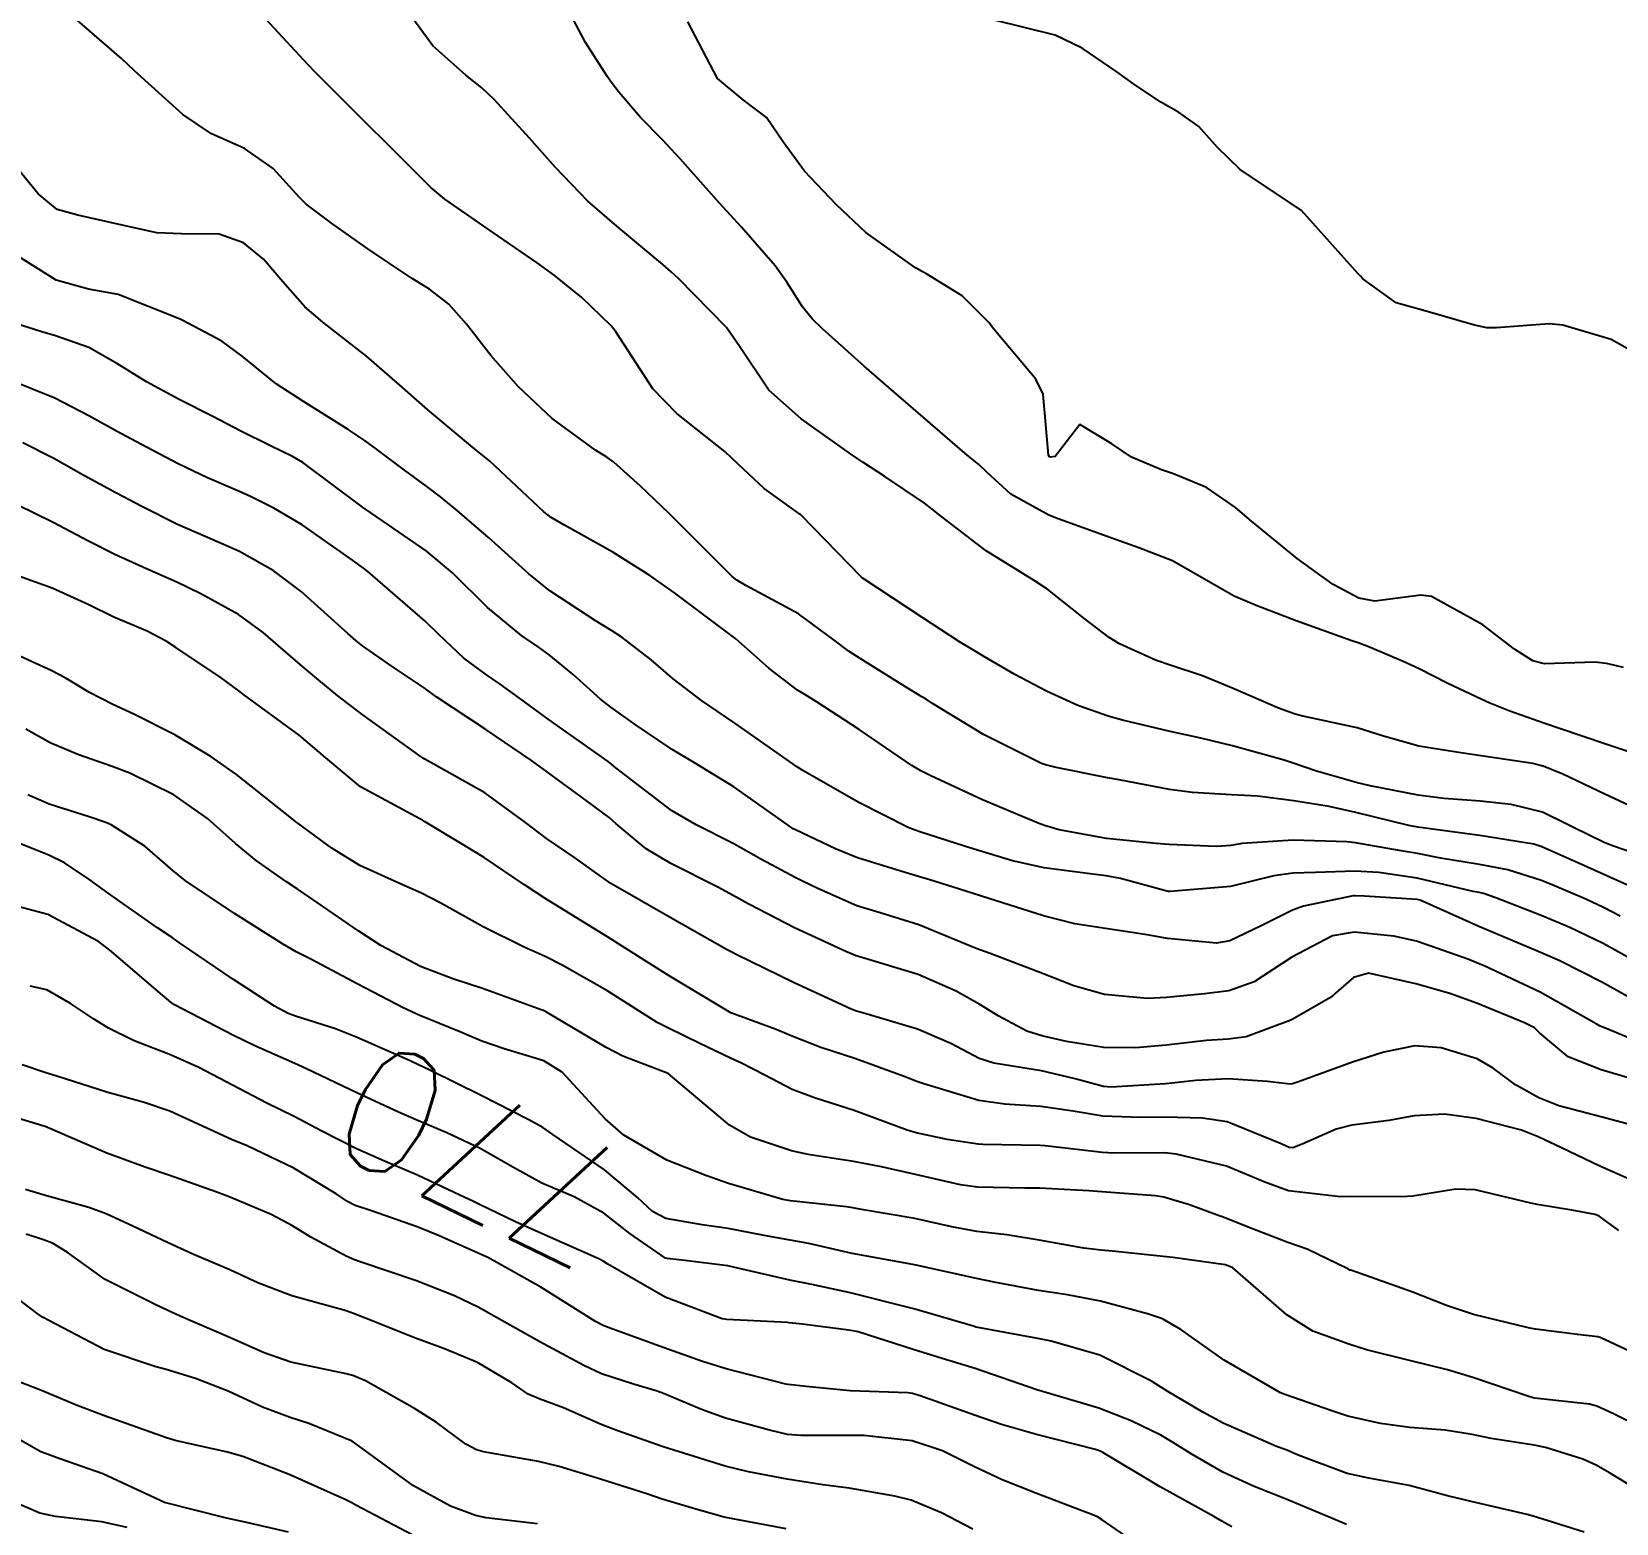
# Model space of a CAD drawing. Header units: metres. Extents: x 318500 to 325275, y 7408834 to 7428799.
# Drawn here: x 323311.1 to 323362, y 7421080.2 to 7421128.1 of the extents above; entities that cross this region are included whole.
import ezdxf
from ezdxf.enums import TextEntityAlignment as Align

# ---------------------------------------------------------------- set-up
doc = ezdxf.new("R2010")
doc.units = ezdxf.units.M
doc.header["$MEASUREMENT"] = 0
for name, color, linetype in [('Cotas', 45, 'Continuous'), ('Curvas de Nivel 1m', 11, 'Continuous'), ('Curvas de Nivel 5m', 15, 'Continuous'), ('Linha Férrea', 20, 'Continuous'), ('Vias Primárias', 230, 'Continuous')]:
    doc.layers.add(name, color=color, linetype=linetype)
doc.styles.add('Style-STANDARD', font='STANDARD.shx')

msp = doc.modelspace()

# ---------------------------------------------------------------- linework, layer by layer
at = {"layer": 'Curvas de Nivel 1m', "flags": 128}
for points, elevation in [([(323363.429, 7421100.212), (323361.618, 7421101.028), (323360.779, 7421101.4), (323359.627, 7421101.922), (323359.368, 7421102.004), (323357.63, 7421102.28), (323357.547, 7421102.291), (323355.634, 7421102.552), (323355.343, 7421102.606), (323353.64, 7421103.027), (323352.783, 7421103.213), (323351.645, 7421103.401), (323350.485, 7421103.544), (323349.648, 7421103.593), (323348.394, 7421103.663), (323347.65, 7421103.759), (323346.03, 7421104.069), (323345.655, 7421104.142), (323344.011, 7421104.466), (323343.661, 7421104.553), (323343.538, 7421104.596), (323341.675, 7421105.531), (323340.035, 7421106.525), (323339.827, 7421106.663), (323339.692, 7421106.745), (323339.168, 7421107.063), (323337.704, 7421107.978), (323337.351, 7421108.2), (323336.866, 7421108.563), (323335.722, 7421109.404), (323334.026, 7421110.315), (323333.738, 7421110.488), (323333.595, 7421110.611), (323331.767, 7421112.429), (323331.564, 7421112.633), (323330.648, 7421113.517), (323329.786, 7421114.285), (323329.567, 7421114.442), (323329.198, 7421114.669), (323327.805, 7421115.687), (323326.723, 7421116.701), (323325.835, 7421117.714), (323325.052, 7421118.722), (323324.485, 7421119.359), (323323.861, 7421119.839), (323323.305, 7421120.189), (323322.43, 7421120.762), (323321.876, 7421121.144), (323320.709, 7421121.961), (323319.897, 7421122.571), (323319.677, 7421122.793), (323318.829, 7421123.726), (323317.915, 7421124.364), (323317.599, 7421124.507), (323316.851, 7421124.836), (323315.929, 7421125.463), (323314.381, 7421126.866), (323313.956, 7421127.26), (323312.061, 7421128.899)], 782), ([(323363.622, 7421101.367), (323361.899, 7421101.956), (323361.628, 7421102.062), (323361.515, 7421102.117), (323361.276, 7421102.235), (323359.642, 7421103.03), (323358.639, 7421103.281), (323357.646, 7421103.389), (323356.472, 7421103.477), (323355.649, 7421103.579), (323354.108, 7421103.878), (323353.655, 7421103.988), (323352.346, 7421104.36), (323351.663, 7421104.593), (323351.338, 7421104.7), (323349.672, 7421105.167), (323348.664, 7421105.417), (323347.678, 7421105.625), (323346.139, 7421105.987), (323345.685, 7421106.117), (323344.709, 7421106.46), (323343.694, 7421106.92), (323342.677, 7421107.462), (323341.705, 7421108.027), (323341.408, 7421108.206), (323340.899, 7421108.512), (323339.721, 7421109.282), (323337.806, 7421110.549), (323337.741, 7421110.598), (323335.813, 7421112.579), (323335.789, 7421112.598), (323335.77, 7421112.612), (323334.622, 7421113.441), (323333.786, 7421114.221), (323333.361, 7421114.614), (323331.808, 7421115.849), (323331.043, 7421116.642), (323329.847, 7421118.47), (323329.704, 7421118.662), (323328.755, 7421119.573), (323327.866, 7421120.299), (323327.323, 7421120.695), (323325.885, 7421121.679), (323324.352, 7421122.733), (323323.906, 7421123.115), (323322.257, 7421124.765), (323322.084, 7421124.92), (323321.933, 7421125.068), (323320.218, 7421126.787), (323319.954, 7421127.064), (323318.326, 7421128.815)], 783), ([(323362.775, 7421103.086), (323361.651, 7421103.617), (323360.297, 7421104.25), (323359.664, 7421104.513), (323359.331, 7421104.599), (323357.668, 7421104.843), (323357.022, 7421104.944), (323355.673, 7421105.15), (323354.528, 7421105.477), (323353.681, 7421105.745), (323351.936, 7421106.116), (323351.687, 7421106.181), (323351.152, 7421106.375), (323349.696, 7421107.01), (323348.712, 7421107.417), (323347.703, 7421107.747), (323347.198, 7421107.921), (323346.043, 7421108.445), (323345.713, 7421108.645), (323344.938, 7421109.241), (323343.736, 7421110.192), (323343.3, 7421110.477), (323341.754, 7421111.434), (323340.328, 7421112.522), (323340.024, 7421112.778), (323339.774, 7421112.965), (323338.502, 7421113.824), (323337.787, 7421114.282), (323337.629, 7421114.393), (323337.399, 7421114.556), (323335.807, 7421115.681), (323334.765, 7421116.596), (323333.841, 7421117.992), (323333.412, 7421118.614), (323331.866, 7421120.191), (323331.633, 7421120.399), (323331.365, 7421120.638), (323329.888, 7421121.87), (323328.952, 7421122.674), (323327.916, 7421123.755), (323327.078, 7421124.699), (323325.942, 7421125.936), (323325.545, 7421126.315), (323325.033, 7421126.724), (323323.964, 7421127.662), (323323.17, 7421128.752)], 784), ([(323362.243, 7421107.686), (323361.706, 7421107.814), (323361.329, 7421107.858), (323359.705, 7421107.805), (323359.334, 7421107.894), (323358.744, 7421108.274), (323357.721, 7421109.053), (323356.072, 7421109.97), (323355.736, 7421110.011), (323354.253, 7421109.811), (323353.734, 7421109.913), (323352.91, 7421110.352), (323351.752, 7421111.187), (323350.287, 7421112.385), (323349.774, 7421112.827), (323348.843, 7421113.467), (323347.785, 7421113.911), (323347.392, 7421114.032), (323346.427, 7421114.44), (323345.796, 7421114.872), (323344.771, 7421115.495), (323343.975, 7421114.468), (323343.812, 7421114.447), (323343.79, 7421114.453), (323343.757, 7421114.504), (323343.594, 7421116.473), (323343.35, 7421116.954), (323342.055, 7421118.497), (323341.965, 7421118.612), (323341.853, 7421118.766), (323340.982, 7421119.634), (323339.868, 7421120.318), (323339.486, 7421120.534), (323337.887, 7421121.667), (323336.934, 7421122.564), (323335.916, 7421123.636), (323335.218, 7421124.591), (323334.699, 7421125.36), (323333.943, 7421125.931), (323333.124, 7421126.618), (323332.167, 7421128.439)], 786), ([(323363.834, 7421117.115), (323361.85, 7421118.23), (323360.293, 7421118.692), (323359.855, 7421118.733), (323358.168, 7421118.6), (323357.853, 7421118.597), (323357.461, 7421118.687), (323355.858, 7421119.146), (323354.941, 7421119.404), (323353.868, 7421120.175), (323353.79, 7421120.262), (323353.719, 7421120.342), (323351.9, 7421122.37), (323349.92, 7421123.695), (323349.191, 7421124.401), (323348.598, 7421125.071), (323347.941, 7421125.537), (323347.372, 7421125.857), (323346.491, 7421126.442), (323345.956, 7421126.825), (323344.841, 7421127.587), (323343.973, 7421128.003), (323341.98, 7421128.5)], 787), ([(323362.138, 7421099.689), (323361.606, 7421099.972), (323361.038, 7421100.239), (323360.027, 7421100.667), (323359.616, 7421100.835), (323358.524, 7421101.182), (323357.621, 7421101.356), (323356.367, 7421101.558), (323355.624, 7421101.701), (323355.102, 7421101.795), (323353.627, 7421102.044), (323353.358, 7421102.075), (323351.628, 7421102.13), (323349.989, 7421102.024), (323349.626, 7421101.967), (323349.159, 7421101.931), (323347.626, 7421101.992), (323347.224, 7421102.024), (323345.627, 7421102.191), (323344.101, 7421102.465), (323343.632, 7421102.605), (323343.424, 7421102.682), (323341.644, 7421103.428), (323339.98, 7421104.2), (323339.657, 7421104.359), (323339.368, 7421104.533), (323337.677, 7421105.693), (323336.32, 7421106.571), (323335.926, 7421106.811), (323335.694, 7421106.96), (323334.765, 7421107.659), (323333.71, 7421108.61), (323331.732, 7421110.087), (323330.939, 7421110.642), (323329.751, 7421111.386), (323328.182, 7421112.265), (323327.767, 7421112.51), (323327.541, 7421112.692), (323325.786, 7421114.324), (323325.577, 7421114.502), (323325.307, 7421114.717), (323323.808, 7421115.969), (323322.911, 7421116.754), (323321.834, 7421117.686), (323320.431, 7421118.784), (323319.855, 7421119.28), (323319.141, 7421120.079), (323318.524, 7421120.81), (323317.878, 7421121.337), (323317.103, 7421121.61), (323315.882, 7421121.619), (323315.09, 7421121.65), (323313.886, 7421121.923), (323312.557, 7421122.223), (323311.893, 7421122.403), (323311.276, 7421122.909), (323310.656, 7421123.668)], 781), ([(323363.028, 7421096.745), (323361.57, 7421097.556), (323360.202, 7421098.251), (323359.584, 7421098.528), (323359.149, 7421098.704), (323357.596, 7421099.357), (323355.714, 7421100.203), (323355.609, 7421100.227), (323353.926, 7421100.335), (323353.619, 7421100.348), (323353.555, 7421100.341), (323351.962, 7421100.008), (323351.603, 7421099.882), (323350.594, 7421099.381), (323349.588, 7421098.901), (323349.162, 7421098.821), (323347.588, 7421098.973), (323346.931, 7421099.089), (323345.593, 7421099.299), (323344.605, 7421099.449), (323343.598, 7421099.702), (323341.842, 7421100.261), (323341.608, 7421100.335), (323341.073, 7421100.508), (323339.945, 7421100.857), (323339.614, 7421100.958), (323339.015, 7421101.137), (323337.62, 7421101.566), (323336.914, 7421101.852), (323335.629, 7421102.461), (323335.55, 7421102.502), (323335.433, 7421102.583), (323333.649, 7421103.845), (323332.379, 7421104.623), (323331.666, 7421105.051), (323330.47, 7421105.856), (323329.686, 7421106.408), (323329.362, 7421106.665), (323328.474, 7421107.455), (323327.704, 7421108.094), (323327.357, 7421108.344), (323326.826, 7421108.699), (323325.724, 7421109.613), (323324.598, 7421110.727), (323323.75, 7421111.438), (323321.798, 7421112.77), (323321.782, 7421112.782), (323321.693, 7421112.848), (323319.785, 7421114.269), (323319.456, 7421114.464), (323318.745, 7421114.806), (323317.797, 7421115.278), (323316.89, 7421115.747), (323315.812, 7421116.301), (323314.759, 7421116.861), (323313.826, 7421117.443), (323312.913, 7421117.966), (323311.834, 7421118.347), (323311.401, 7421118.472), (323309.924, 7421118.929)], 779), ([(323363.541, 7421095.313), (323361.693, 7421096.084), (323361.549, 7421096.132), (323361.481, 7421096.162), (323361.369, 7421096.233), (323359.565, 7421097.25), (323357.77, 7421098.094), (323357.578, 7421098.173), (323357.279, 7421098.293), (323355.589, 7421098.887), (323354.867, 7421099.044), (323353.593, 7421099.175), (323352.887, 7421099.054), (323351.58, 7421098.37), (323350.372, 7421097.578), (323349.564, 7421097.292), (323348.774, 7421097.19), (323347.56, 7421097.073), (323346.94, 7421097.049), (323345.561, 7421097.168), (323344.578, 7421097.447), (323343.571, 7421097.845), (323341.888, 7421098.495), (323341.581, 7421098.594), (323341.437, 7421098.648), (323339.593, 7421099.413), (323338.345, 7421099.797), (323337.602, 7421100.026), (323336.366, 7421100.569), (323335.853, 7421100.817), (323335.614, 7421100.934), (323334.538, 7421101.515), (323333.624, 7421102.032), (323332.439, 7421102.622), (323331.637, 7421103.085), (323329.853, 7421104.461), (323329.659, 7421104.623), (323329.608, 7421104.661), (323327.68, 7421106.027), (323326.749, 7421106.699), (323326.137, 7421107.148), (323325.697, 7421107.447), (323324.968, 7421107.986), (323324.174, 7421108.733), (323323.717, 7421109.178), (323321.877, 7421110.768), (323321.742, 7421110.872), (323321.381, 7421111.138), (323319.762, 7421112.273), (323318.861, 7421112.804), (323318.126, 7421113.167), (323317.775, 7421113.325), (323316.722, 7421113.779), (323315.784, 7421114.235), (323314.583, 7421114.862), (323313.796, 7421115.28), (323312.909, 7421115.778), (323311.812, 7421116.343), (323310.384, 7421116.922)], 778), ([(323363.353, 7421094.212), (323361.535, 7421094.75), (323360.465, 7421095.172), (323359.547, 7421095.937), (323359.383, 7421096.097), (323359.069, 7421096.267), (323357.559, 7421096.883), (323356.662, 7421097.201), (323355.568, 7421097.52), (323354.049, 7421097.856), (323353.571, 7421097.718), (323352.832, 7421097.08), (323351.594, 7421096.369), (323351.55, 7421096.35), (323350.12, 7421095.809), (323349.543, 7421095.739), (323348.836, 7421095.694), (323347.541, 7421095.542), (323346.565, 7421095.46), (323345.54, 7421095.474), (323344.337, 7421095.667), (323343.544, 7421095.847), (323343.06, 7421095.992), (323342.138, 7421096.491), (323341.555, 7421096.854), (323340.791, 7421097.283), (323339.569, 7421097.816), (323337.76, 7421098.365), (323337.578, 7421098.42), (323337.243, 7421098.555), (323335.591, 7421099.315), (323334.129, 7421100.076), (323333.606, 7421100.364), (323333.156, 7421100.615), (323331.618, 7421101.385), (323330.83, 7421101.85), (323329.867, 7421102.656), (323329.633, 7421102.864), (323328.901, 7421103.411), (323327.654, 7421104.323), (323327.139, 7421104.695), (323325.675, 7421105.695), (323324.093, 7421106.734), (323323.859, 7421106.905), (323323.693, 7421107.031), (323322.665, 7421107.721), (323321.706, 7421108.381), (323321.488, 7421108.552), (323321.238, 7421108.775), (323319.73, 7421110.131), (323318.832, 7421110.804), (323317.749, 7421111.407), (323316.728, 7421111.863), (323315.762, 7421112.284), (323314.611, 7421112.862), (323313.774, 7421113.301), (323312.75, 7421113.856), (323311.785, 7421114.4), (323310.786, 7421114.91)], 777), ([(323362.843, 7421092.883), (323361.515, 7421093.243), (323360.172, 7421093.599), (323359.524, 7421093.849), (323358.776, 7421094.271), (323358.059, 7421094.806), (323357.538, 7421095.106), (323356.381, 7421095.462), (323355.542, 7421095.527), (323354.539, 7421095.324), (323353.537, 7421094.995), (323351.801, 7421094.366), (323351.601, 7421094.297), (323351.529, 7421094.287), (323350.801, 7421094.377), (323349.531, 7421094.462), (323348.494, 7421094.406), (323347.63, 7421094.317), (323347.528, 7421094.304), (323345.781, 7421094.192), (323345.526, 7421094.213), (323344.622, 7421094.459), (323343.532, 7421094.717), (323342.008, 7421094.966), (323341.536, 7421095.116), (323340.621, 7421095.594), (323339.545, 7421096.062), (323337.934, 7421096.546), (323337.552, 7421096.651), (323337.397, 7421096.708), (323335.565, 7421097.557), (323333.724, 7421098.462), (323333.579, 7421098.535), (323333.432, 7421098.611), (323331.595, 7421099.652), (323329.837, 7421100.657), (323329.695, 7421100.743), (323329.611, 7421100.795), (323328.521, 7421101.579), (323327.625, 7421102.189), (323326.943, 7421102.697), (323325.644, 7421103.655), (323323.706, 7421104.739), (323323.66, 7421104.766), (323323.594, 7421104.808), (323321.681, 7421106.189), (323320.913, 7421106.778), (323320.24, 7421107.329), (323319.7, 7421107.782), (323319.155, 7421108.249), (323318.516, 7421108.808), (323317.719, 7421109.387), (323316.512, 7421110.049), (323315.734, 7421110.424), (323314.764, 7421110.855), (323313.747, 7421111.317), (323312.876, 7421111.76), (323311.762, 7421112.339), (323310.599, 7421112.912)], 776), ([(323362.1, 7421089.587), (323361.468, 7421090.049), (323361.339, 7421090.102), (323360.589, 7421090.243), (323359.472, 7421090.423), (323359.269, 7421090.467), (323357.479, 7421090.899), (323356.861, 7421090.914), (323355.476, 7421090.694), (323355.12, 7421090.671), (323353.475, 7421090.677), (323353.148, 7421090.672), (323351.477, 7421090.861), (323350.716, 7421091.143), (323349.489, 7421091.656), (323347.863, 7421092.046), (323347.495, 7421092.081), (323345.863, 7421092.075), (323345.495, 7421092.091), (323343.659, 7421092.307), (323343.498, 7421092.316), (323341.648, 7421092.347), (323341.498, 7421092.359), (323340.507, 7421092.515), (323339.503, 7421092.727), (323339.222, 7421092.815), (323337.513, 7421093.445), (323336.236, 7421093.852), (323335.523, 7421094.116), (323334.617, 7421094.594), (323333.896, 7421094.967), (323333.535, 7421095.132), (323332.557, 7421095.603), (323331.545, 7421096.089), (323331.183, 7421096.272), (323330.591, 7421096.644), (323329.56, 7421097.302), (323328.13, 7421098.116), (323327.576, 7421098.39), (323326.903, 7421098.69), (323325.59, 7421099.351), (323324.225, 7421100.106), (323323.605, 7421100.429), (323322.872, 7421100.747), (323321.616, 7421101.321), (323320.723, 7421101.875), (323319.629, 7421102.685), (323319.566, 7421102.728), (323319.49, 7421102.792), (323317.651, 7421104.243), (323316.825, 7421104.828), (323315.67, 7421105.517), (323314.36, 7421106.18), (323313.684, 7421106.493), (323312.93, 7421106.881), (323312.152, 7421107.35), (323311.697, 7421107.586), (323310.459, 7421108.156)], 774), ([(323363.406, 7421085.256), (323361.496, 7421086.152), (323361.419, 7421086.167), (323360.77, 7421086.24), (323359.422, 7421086.412), (323359.237, 7421086.449), (323357.429, 7421086.886), (323356.557, 7421087.175), (323355.44, 7421087.618), (323353.481, 7421088.308), (323353.45, 7421088.317), (323353.411, 7421088.341), (323352.082, 7421088.986), (323351.458, 7421089.204), (323350.129, 7421089.717), (323349.466, 7421089.987), (323349.164, 7421090.091), (323348.29, 7421090.408), (323347.474, 7421090.657), (323347.198, 7421090.7), (323345.476, 7421090.834), (323345.063, 7421090.867), (323343.477, 7421090.945), (323343.001, 7421090.953), (323341.477, 7421090.98), (323340.934, 7421091.052), (323339.483, 7421091.39), (323338.391, 7421091.637), (323337.489, 7421091.806), (323336.034, 7421092.029), (323335.494, 7421092.15), (323334.176, 7421092.593), (323333.506, 7421092.976), (323331.53, 7421094.63), (323330.08, 7421095.196), (323329.538, 7421095.472), (323327.627, 7421096.602), (323327.55, 7421096.643), (323327.525, 7421096.656), (323327.447, 7421096.682), (323325.56, 7421097.366), (323324.612, 7421097.677), (323323.57, 7421098.076), (323322.294, 7421098.753), (323321.587, 7421099.207), (323320.249, 7421100.132), (323319.607, 7421100.567), (323319.263, 7421100.795), (323318.29, 7421101.483), (323317.622, 7421102.031), (323316.718, 7421102.829), (323315.641, 7421103.593), (323314.23, 7421104.283), (323313.655, 7421104.504), (323312.559, 7421104.887), (323311.665, 7421105.265), (323310.88, 7421105.7)], 773), ([(323363.378, 7421082.978), (323361.907, 7421083.703), (323361.387, 7421083.939), (323361.157, 7421084.003), (323359.389, 7421084.202), (323359.339, 7421084.21), (323359.176, 7421084.263), (323357.399, 7421084.864), (323356.593, 7421085.107), (323355.406, 7421085.397), (323353.986, 7421085.756), (323353.414, 7421085.929), (323352.265, 7421086.357), (323351.428, 7421086.873), (323349.689, 7421088.388), (323349.451, 7421088.487), (323347.756, 7421088.719), (323347.453, 7421088.756), (323345.923, 7421088.911), (323345.455, 7421088.951), (323344.893, 7421089.019), (323343.458, 7421089.273), (323342.426, 7421089.451), (323341.461, 7421089.559), (323340.65, 7421089.701), (323339.464, 7421089.972), (323337.747, 7421090.267), (323337.468, 7421090.315), (323337.264, 7421090.349), (323335.47, 7421090.539), (323335.224, 7421090.582), (323333.477, 7421091.096), (323332.741, 7421091.352), (323331.488, 7421091.853), (323330.103, 7421092.651), (323329.508, 7421093.179), (323328.122, 7421094.674), (323327.534, 7421095.04), (323326.261, 7421095.423), (323325.54, 7421095.669), (323324.81, 7421095.988), (323323.548, 7421096.501), (323323.01, 7421096.745), (323321.561, 7421097.509), (323320.049, 7421098.306), (323319.576, 7421098.549), (323319.138, 7421098.797), (323317.594, 7421099.772), (323316.007, 7421100.836), (323315.613, 7421101.164), (323314.704, 7421101.937), (323313.628, 7421102.628), (323313.458, 7421102.703), (323312.914, 7421102.881), (323311.636, 7421103.287), (323310.952, 7421103.595)], 772), ([(323363.35, 7421080.854), (323361.794, 7421081.795), (323361.367, 7421082.046), (323360.94, 7421082.236), (323359.736, 7421082.617), (323359.374, 7421082.69), (323357.994, 7421082.899), (323357.377, 7421083.029), (323356.512, 7421083.165), (323355.379, 7421083.26), (323354.436, 7421083.38), (323353.383, 7421083.616), (323352.837, 7421083.801), (323351.389, 7421084.301), (323351.217, 7421084.372), (323349.406, 7421085.424), (323348.019, 7421086.411), (323347.425, 7421086.745), (323346.945, 7421086.91), (323345.433, 7421087.317), (323344.376, 7421087.52), (323343.438, 7421087.656), (323342.011, 7421087.922), (323341.443, 7421088.041), (323339.504, 7421088.474), (323339.449, 7421088.484), (323339.167, 7421088.533), (323337.453, 7421088.853), (323336.051, 7421089.166), (323335.457, 7421089.273), (323334.62, 7421089.427), (323333.461, 7421089.655), (323332.624, 7421089.775), (323331.463, 7421089.971), (323331.031, 7421090.202), (323330.551, 7421090.644), (323329.483, 7421091.535), (323327.825, 7421092.677), (323327.503, 7421092.893), (323327.049, 7421093.144), (323325.518, 7421093.923), (323323.895, 7421094.735), (323323.644, 7421094.851), (323323.532, 7421094.905), (323323.238, 7421095.038), (323321.54, 7421095.796), (323320.842, 7421096.07), (323319.547, 7421096.474), (323319.318, 7421096.564), (323318.881, 7421096.8), (323317.563, 7421097.655), (323315.821, 7421098.838), (323315.582, 7421099.002), (323315.114, 7421099.32), (323313.603, 7421100.374), (323312.905, 7421100.881), (323312.129, 7421101.406), (323311.618, 7421101.654), (323310.393, 7421102.141)], 771), ([(323353.337, 7421080.139), (323352.834, 7421080.348), (323351.349, 7421080.97), (323350.377, 7421081.358), (323349.361, 7421081.817), (323348.344, 7421082.405), (323347.748, 7421082.789), (323347.376, 7421083.004), (323346.418, 7421083.472), (323345.384, 7421083.874), (323343.39, 7421084.47), (323341.4, 7421085.147), (323340.478, 7421085.435), (323339.409, 7421085.76), (323337.637, 7421086.327), (323337.417, 7421086.377), (323335.852, 7421086.574), (323335.421, 7421086.622), (323335.373, 7421086.628), (323333.422, 7421086.727), (323333.273, 7421086.751), (323331.432, 7421087.448), (323329.598, 7421088.508), (323329.449, 7421088.6), (323329.33, 7421088.661), (323327.458, 7421089.488), (323326.63, 7421089.861), (323325.467, 7421090.42), (323325.271, 7421090.516), (323324.833, 7421090.72), (323323.479, 7421091.363), (323322.419, 7421091.818), (323321.492, 7421092.224), (323320.401, 7421092.776), (323319.507, 7421093.248), (323318.632, 7421093.685), (323317.522, 7421094.254), (323316.44, 7421094.831), (323315.534, 7421095.233), (323314.361, 7421095.681), (323313.542, 7421096.095), (323313.056, 7421096.389), (323312.314, 7421096.889), (323311.556, 7421097.325), (323311.021, 7421097.442)], 769), ([(323349.658, 7421080.064), (323349.338, 7421080.244), (323349.072, 7421080.394), (323347.354, 7421081.344), (323345.512, 7421082.448), (323345.42, 7421082.498), (323345.371, 7421082.519), (323345.277, 7421082.545), (323343.376, 7421083.03), (323342.248, 7421083.356), (323341.382, 7421083.652), (323339.633, 7421084.273), (323339.388, 7421084.345), (323339.238, 7421084.372), (323337.389, 7421084.431), (323337.279, 7421084.441), (323335.973, 7421084.571), (323335.391, 7421084.637), (323335.321, 7421084.651), (323333.398, 7421085.139), (323332.636, 7421085.377), (323331.408, 7421085.82), (323329.601, 7421086.473), (323329.418, 7421086.544), (323329.201, 7421086.662), (323327.436, 7421087.767), (323325.758, 7421088.705), (323325.548, 7421088.806), (323325.451, 7421088.848), (323324.151, 7421089.424), (323323.46, 7421089.709), (323322.001, 7421090.218), (323321.466, 7421090.393), (323321.223, 7421090.519), (323320.858, 7421090.769), (323319.482, 7421091.598), (323317.998, 7421092.307), (323317.495, 7421092.513), (323316.815, 7421092.827), (323315.509, 7421093.42), (323314.657, 7421093.708), (323313.517, 7421094.028), (323311.875, 7421094.545), (323311.526, 7421094.66), (323310.767, 7421094.908)], 768), ([(323347.319, 7421079.026), (323345.489, 7421080.288), (323345.339, 7421080.381), (323345.21, 7421080.442), (323343.35, 7421081.144), (323342.268, 7421081.574), (323341.363, 7421082.003), (323340.351, 7421082.51), (323339.373, 7421082.83), (323337.826, 7421082.995), (323337.374, 7421082.996), (323335.796, 7421082.996), (323335.375, 7421083.031), (323334.796, 7421083.166), (323333.38, 7421083.556), (323332.6, 7421083.829), (323331.387, 7421084.346), (323331.177, 7421084.422), (323330.416, 7421084.645), (323329.395, 7421084.982), (323328.821, 7421085.244), (323327.41, 7421086.009), (323326.19, 7421086.698), (323325.426, 7421087.123), (323324.663, 7421087.49), (323323.439, 7421087.975), (323321.629, 7421088.576), (323321.448, 7421088.644), (323321.182, 7421088.764), (323320.046, 7421089.371), (323319.459, 7421089.735), (323318.766, 7421090.103), (323317.468, 7421090.648), (323317.024, 7421090.824), (323315.478, 7421091.365), (323314.714, 7421091.619), (323313.488, 7421092.076), (323311.58, 7421092.899), (323311.501, 7421092.933), (323311.459, 7421092.942), (323309.509, 7421093.526)], 767), ([(323341.332, 7421079.985), (323340.323, 7421080.51), (323339.346, 7421080.916), (323338.825, 7421081.051), (323337.351, 7421081.307), (323336.505, 7421081.41), (323335.355, 7421081.59), (323334.118, 7421081.833), (323333.361, 7421082.01), (323331.37, 7421082.63), (323329.885, 7421083.162), (323329.377, 7421083.357), (323328.171, 7421083.883), (323327.385, 7421084.176), (323327.032, 7421084.331), (323326.512, 7421084.693), (323325.4, 7421085.349), (323324.343, 7421085.789), (323323.411, 7421086.129), (323321.828, 7421086.756), (323321.422, 7421086.924), (323321.18, 7421087.007), (323319.43, 7421087.484), (323318.337, 7421087.906), (323317.442, 7421088.319), (323316.247, 7421088.832), (323315.454, 7421089.191), (323314.326, 7421089.724), (323313.463, 7421090.12), (323312.911, 7421090.325), (323311.468, 7421090.727), (323310.868, 7421090.906)], 766), ([(323327.332, 7421080.161), (323325.687, 7421080.352), (323325.336, 7421080.426), (323324.536, 7421080.722), (323323.35, 7421081.378), (323321.454, 7421082.759), (323321.371, 7421082.813), (323319.981, 7421083.386), (323319.378, 7421083.573), (323318.487, 7421083.909), (323317.386, 7421084.428), (323316.341, 7421084.83), (323315.394, 7421085.121), (323315.026, 7421085.216), (323313.403, 7421085.764), (323311.623, 7421086.69), (323311.419, 7421086.806), (323311.284, 7421086.901), (323309.441, 7421088.293)], 764), ([(323323.326, 7421079.791), (323321.49, 7421080.758), (323321.341, 7421080.847), (323321.17, 7421080.935), (323319.354, 7421081.75), (323317.855, 7421082.32), (323317.365, 7421082.458), (323315.686, 7421082.837), (323315.371, 7421082.933), (323313.956, 7421083.442), (323313.378, 7421083.64), (323312.484, 7421083.987), (323311.385, 7421084.446), (323310.163, 7421084.912)], 763), ([(323319.327, 7421079.894), (323317.934, 7421080.208), (323317.333, 7421080.339), (323315.34, 7421080.84), (323313.354, 7421081.771), (323312.01, 7421082.24), (323311.364, 7421082.473), (323310.591, 7421082.908)], 762), ([(323314.145, 7421080.041), (323313.33, 7421080.229), (323311.835, 7421080.39), (323311.334, 7421080.499), (323310.385, 7421080.91)], 761)]:
    msp.add_lwpolyline(points, dxfattribs=dict(at, elevation=elevation))
at = {"layer": 'Curvas de Nivel 5m', "flags": 128}
for points, elevation in [([(323363.161, 7421104.722), (323361.675, 7421105.223), (323360.222, 7421105.712), (323359.685, 7421105.895), (323358.591, 7421106.276), (323357.947, 7421106.54), (323357.694, 7421106.656), (323356.581, 7421107.183), (323355.703, 7421107.625), (323355.234, 7421107.846), (323354.081, 7421108.334), (323353.712, 7421108.475), (323353.515, 7421108.541), (323351.722, 7421109.184), (323350.433, 7421109.679), (323349.734, 7421109.973), (323348.983, 7421110.401), (323347.75, 7421111.116), (323346.668, 7421111.525), (323345.761, 7421111.85), (323344.067, 7421112.467), (323343.771, 7421112.584), (323342.549, 7421113.26), (323341.785, 7421113.956), (323341.506, 7421114.223), (323341.151, 7421114.51), (323339.807, 7421115.665), (323338.784, 7421116.54), (323337.832, 7421117.369), (323336.494, 7421118.57), (323336.166, 7421118.888), (323335.857, 7421119.28), (323335.35, 7421120.073), (323334.973, 7421120.593), (323333.888, 7421121.842), (323333.175, 7421122.617), (323331.921, 7421124.035), (323331.349, 7421124.639), (323330.647, 7421125.359), (323329.945, 7421126.176), (323329.735, 7421126.451), (323329.585, 7421126.665), (323328.871, 7421127.771), (323328.393, 7421128.684)], 785), ([(323362.655, 7421098.219), (323361.589, 7421098.814), (323360.517, 7421099.326), (323359.602, 7421099.714), (323358.147, 7421100.282), (323357.742, 7421100.419), (323357.612, 7421100.447), (323357.415, 7421100.489), (323355.616, 7421100.913), (323354.385, 7421101.096), (323353.618, 7421101.136), (323352.35, 7421101.092), (323351.617, 7421101.07), (323351.006, 7421100.986), (323349.613, 7421100.644), (323347.67, 7421100.479), (323347.611, 7421100.488), (323346.073, 7421100.902), (323345.615, 7421100.984), (323345.013, 7421101.059), (323343.618, 7421101.24), (323342.606, 7421101.471), (323341.623, 7421101.767), (323341.058, 7421101.942), (323339.629, 7421102.397), (323339.272, 7421102.534), (323337.642, 7421103.352), (323335.859, 7421104.375), (323335.659, 7421104.499), (323335.545, 7421104.582), (323333.679, 7421105.899), (323332.602, 7421106.621), (323331.697, 7421107.316), (323330.992, 7421107.93), (323330.047, 7421108.655), (323329.713, 7421108.872), (323329.217, 7421109.168), (323327.732, 7421110.151), (323327.054, 7421110.697), (323325.757, 7421111.864), (323324.75, 7421112.725), (323324.212, 7421113.171), (323323.778, 7421113.501), (323323.06, 7421114.028), (323322.075, 7421114.766), (323321.793, 7421114.97), (323321.242, 7421115.331), (323319.812, 7421116.229), (323318.929, 7421116.803), (323317.833, 7421117.694), (323317.187, 7421118.177), (323315.91, 7421118.849), (323315.863, 7421118.872), (323315.84, 7421118.877), (323315.792, 7421118.899), (323313.852, 7421119.669), (323312.899, 7421119.839), (323311.859, 7421120.134), (323310.614, 7421120.919)], 780), ([(323362.501, 7421091.203), (323361.491, 7421091.652), (323360.251, 7421092.249), (323359.505, 7421092.598), (323358.965, 7421092.811), (323357.513, 7421093.183), (323356.488, 7421093.328), (323355.514, 7421093.269), (323354.706, 7421093.128), (323353.51, 7421092.974), (323353.006, 7421092.849), (323351.915, 7421092.364), (323351.622, 7421092.244), (323351.498, 7421092.255), (323351.239, 7421092.373), (323349.51, 7421093.079), (323348.712, 7421093.202), (323347.512, 7421093.228), (323346.723, 7421093.22), (323345.512, 7421093.26), (323344.554, 7421093.42), (323343.517, 7421093.577), (323342.355, 7421093.65), (323341.519, 7421093.77), (323339.754, 7421094.299), (323339.528, 7421094.378), (323339.121, 7421094.534), (323337.536, 7421095.115), (323336.446, 7421095.474), (323335.542, 7421095.828), (323335.008, 7421096.051), (323333.55, 7421096.585), (323333.494, 7421096.611), (323331.567, 7421097.769), (323330.17, 7421098.651), (323329.585, 7421099.022), (323328.69, 7421099.577), (323327.603, 7421100.245), (323326.913, 7421100.697), (323325.619, 7421101.574), (323324.911, 7421102.008), (323323.7, 7421102.739), (323323.631, 7421102.78), (323323.548, 7421102.824), (323321.646, 7421103.847), (323320.526, 7421104.777), (323319.671, 7421105.507), (323317.883, 7421106.817), (323317.775, 7421106.903), (323317.692, 7421106.971), (323317.165, 7421107.355), (323315.705, 7421108.322), (323315.396, 7421108.534), (323314.787, 7421108.854), (323313.717, 7421109.305), (323312.908, 7421109.696), (323311.73, 7421110.234), (323309.813, 7421110.919)], 775), ([(323360.988, 7421079.889), (323359.826, 7421080.253), (323359.342, 7421080.403), (323359.15, 7421080.456), (323357.349, 7421080.872), (323356.59, 7421081.059), (323355.356, 7421081.39), (323354.064, 7421081.625), (323353.361, 7421081.772), (323351.789, 7421082.364), (323351.499, 7421082.496), (323351.372, 7421082.547), (323351.096, 7421082.65), (323349.38, 7421083.393), (323348.728, 7421083.744), (323347.597, 7421084.417), (323347.392, 7421084.545), (323347.074, 7421084.746), (323345.407, 7421085.576), (323343.844, 7421086.035), (323343.415, 7421086.121), (323341.436, 7421086.484), (323341.42, 7421086.486), (323341.381, 7421086.5), (323339.428, 7421087.069), (323338.706, 7421087.256), (323337.435, 7421087.573), (323336.155, 7421087.854), (323335.441, 7421087.996), (323333.632, 7421088.414), (323333.448, 7421088.452), (323332.071, 7421088.621), (323331.506, 7421088.684), (323331.451, 7421088.702), (323330.297, 7421089.486), (323329.465, 7421090.144), (323328.514, 7421090.67), (323327.476, 7421091.108), (323326.561, 7421091.616), (323325.493, 7421092.223), (323324.416, 7421092.726), (323323.506, 7421093.111), (323322.864, 7421093.392), (323321.519, 7421094.009), (323319.911, 7421094.784), (323319.645, 7421094.902), (323319.532, 7421094.951), (323318.25, 7421095.522), (323317.54, 7421095.868), (323315.657, 7421096.839), (323315.551, 7421096.914), (323315.132, 7421097.271), (323313.576, 7421098.609), (323313.215, 7421098.875), (323311.593, 7421099.744), (323310.46, 7421100.048)], 770), ([(323335.331, 7421079.998), (323333.618, 7421080.315), (323333.337, 7421080.376), (323332.503, 7421080.613), (323331.345, 7421080.957), (323330.876, 7421081.108), (323329.354, 7421081.59), (323328.028, 7421082.006), (323327.362, 7421082.168), (323325.599, 7421082.474), (323325.367, 7421082.536), (323325.032, 7421082.715), (323324.073, 7421083.425), (323323.381, 7421083.871), (323321.801, 7421084.756), (323321.392, 7421084.923), (323321.18, 7421084.977), (323319.398, 7421085.355), (323318.545, 7421085.661), (323317.41, 7421086.164), (323315.845, 7421086.836), (323315.423, 7421087.031), (323315.079, 7421087.191), (323313.437, 7421088.014), (323312.207, 7421088.889), (323311.735, 7421089.178), (323311.454, 7421089.283), (323310.895, 7421089.466)], 765)]:
    msp.add_lwpolyline(points, dxfattribs=dict(at, elevation=elevation))
at = {"layer": 'Linha Férrea'}
for points in [[(322143.825, 7422393.254, 0.177055), (322348.62, 7422102.056), (322434.806, 7422041.149, -0.110991), (322629.993, 7421830.678), (322682.61, 7421743.599), (322746.773, 7421641.593), (322762.264, 7421616.034), (322784.09, 7421580.598, 0.089131), (322895.412, 7421449.131), (322994.737, 7421367.338, -0.08158), (323134.171, 7421212.836), (323192.504, 7421114.159, 0.09806), (323348.116, 7420944.919), (323507.932, 7420825.984), (323699.619, 7420681.705), (323733.067, 7420655.668, -0.104587), (323843.705, 7420529.863, -0.339852), (323771.4, 7420065.587)], [(323771.4, 7420065.587, 0.339852), (323843.705, 7420529.863, 0.104587), (323733.067, 7420655.668), (323699.619, 7420681.705), (323507.932, 7420825.984), (323348.116, 7420944.919, -0.09806), (323192.504, 7421114.159), (323134.171, 7421212.836, 0.08158), (322994.737, 7421367.338), (322895.412, 7421449.131, -0.089131), (322784.09, 7421580.598), (322762.264, 7421616.034), (322746.773, 7421641.593), (322682.61, 7421743.599), (322629.993, 7421830.678, 0.110991), (322434.806, 7422041.149), (322348.62, 7422102.056, -0.177055), (322143.825, 7422393.254)], [(322140.246, 7422392.292, 0.177815), (322346.493, 7422099.021), (322440.925, 7422031.999, -0.098061), (322613.888, 7421848.216), (322683.948, 7421733.892), (322746.506, 7421634.335), (322780.475, 7421578.692, 0.094269), (322901.272, 7421438.87), (322999.189, 7421358.366, -0.08072), (323136.386, 7421201.409), (323184.599, 7421119.369, 0.102464), (323355.759, 7420933.913), (323510.091, 7420819.318), (323694.288, 7420680.697, -0.007988), (323738.117, 7420646.682, -0.098634), (323840.146, 7420527.887, -0.339824), (323768.602, 7420068.543)], [(323768.602, 7420068.543, 0.339824), (323840.146, 7420527.887, 0.098634), (323738.117, 7420646.682, 0.007988), (323694.288, 7420680.697), (323510.091, 7420819.318), (323355.759, 7420933.913, -0.102464), (323184.599, 7421119.369), (323136.386, 7421201.409, 0.08072), (322999.189, 7421358.366), (322901.272, 7421438.87, -0.094269), (322780.475, 7421578.692), (322746.506, 7421634.335), (322683.948, 7421733.892), (322613.888, 7421848.216, 0.098061), (322440.925, 7422031.999), (322346.493, 7422099.021, -0.177815), (322140.246, 7422392.292)]]:
    msp.add_lwpolyline(points, format="xyb", dxfattribs=at)
at = {"layer": 'Vias Primárias'}
for points in [[(323715.644, 7420145.548, 0), (323709.04, 7420132.939)], [(323831.088, 7420001.787, 0), (323833.844, 7420008.443, 0.220888)], [(323205.069, 7420933.766, 0), (323207.298, 7420931.929, 0.020742), (323210.311, 7420929.649), (323213.335, 7420928.865), (323214.564, 7420929.479), (323216.061, 7420926.782), (323213.869, 7420925.313), (323213.871, 7420924.556), (323218.068, 7420917.639), (323222.108, 7420910.972), (323227.38, 7420903.131), (323230.217, 7420898.982, 0.38291), (323236.446, 7420897.46), (323249.502, 7420903.926), (323257.59, 7420907.836)]]:
    msp.add_lwpolyline(points, format="xyb", dxfattribs=at)

# ---------------------------------------------------------------- texts
at = {"layer": 'Cotas', "style": 'Style-STANDARD'}
msp.add_text('770', height=4, rotation=154.1119, dxfattribs=at).set_placement((323325.467, 7421092.023, 770), align=Align.MIDDLE_CENTER)

doc.saveas('drawing.dxf')
